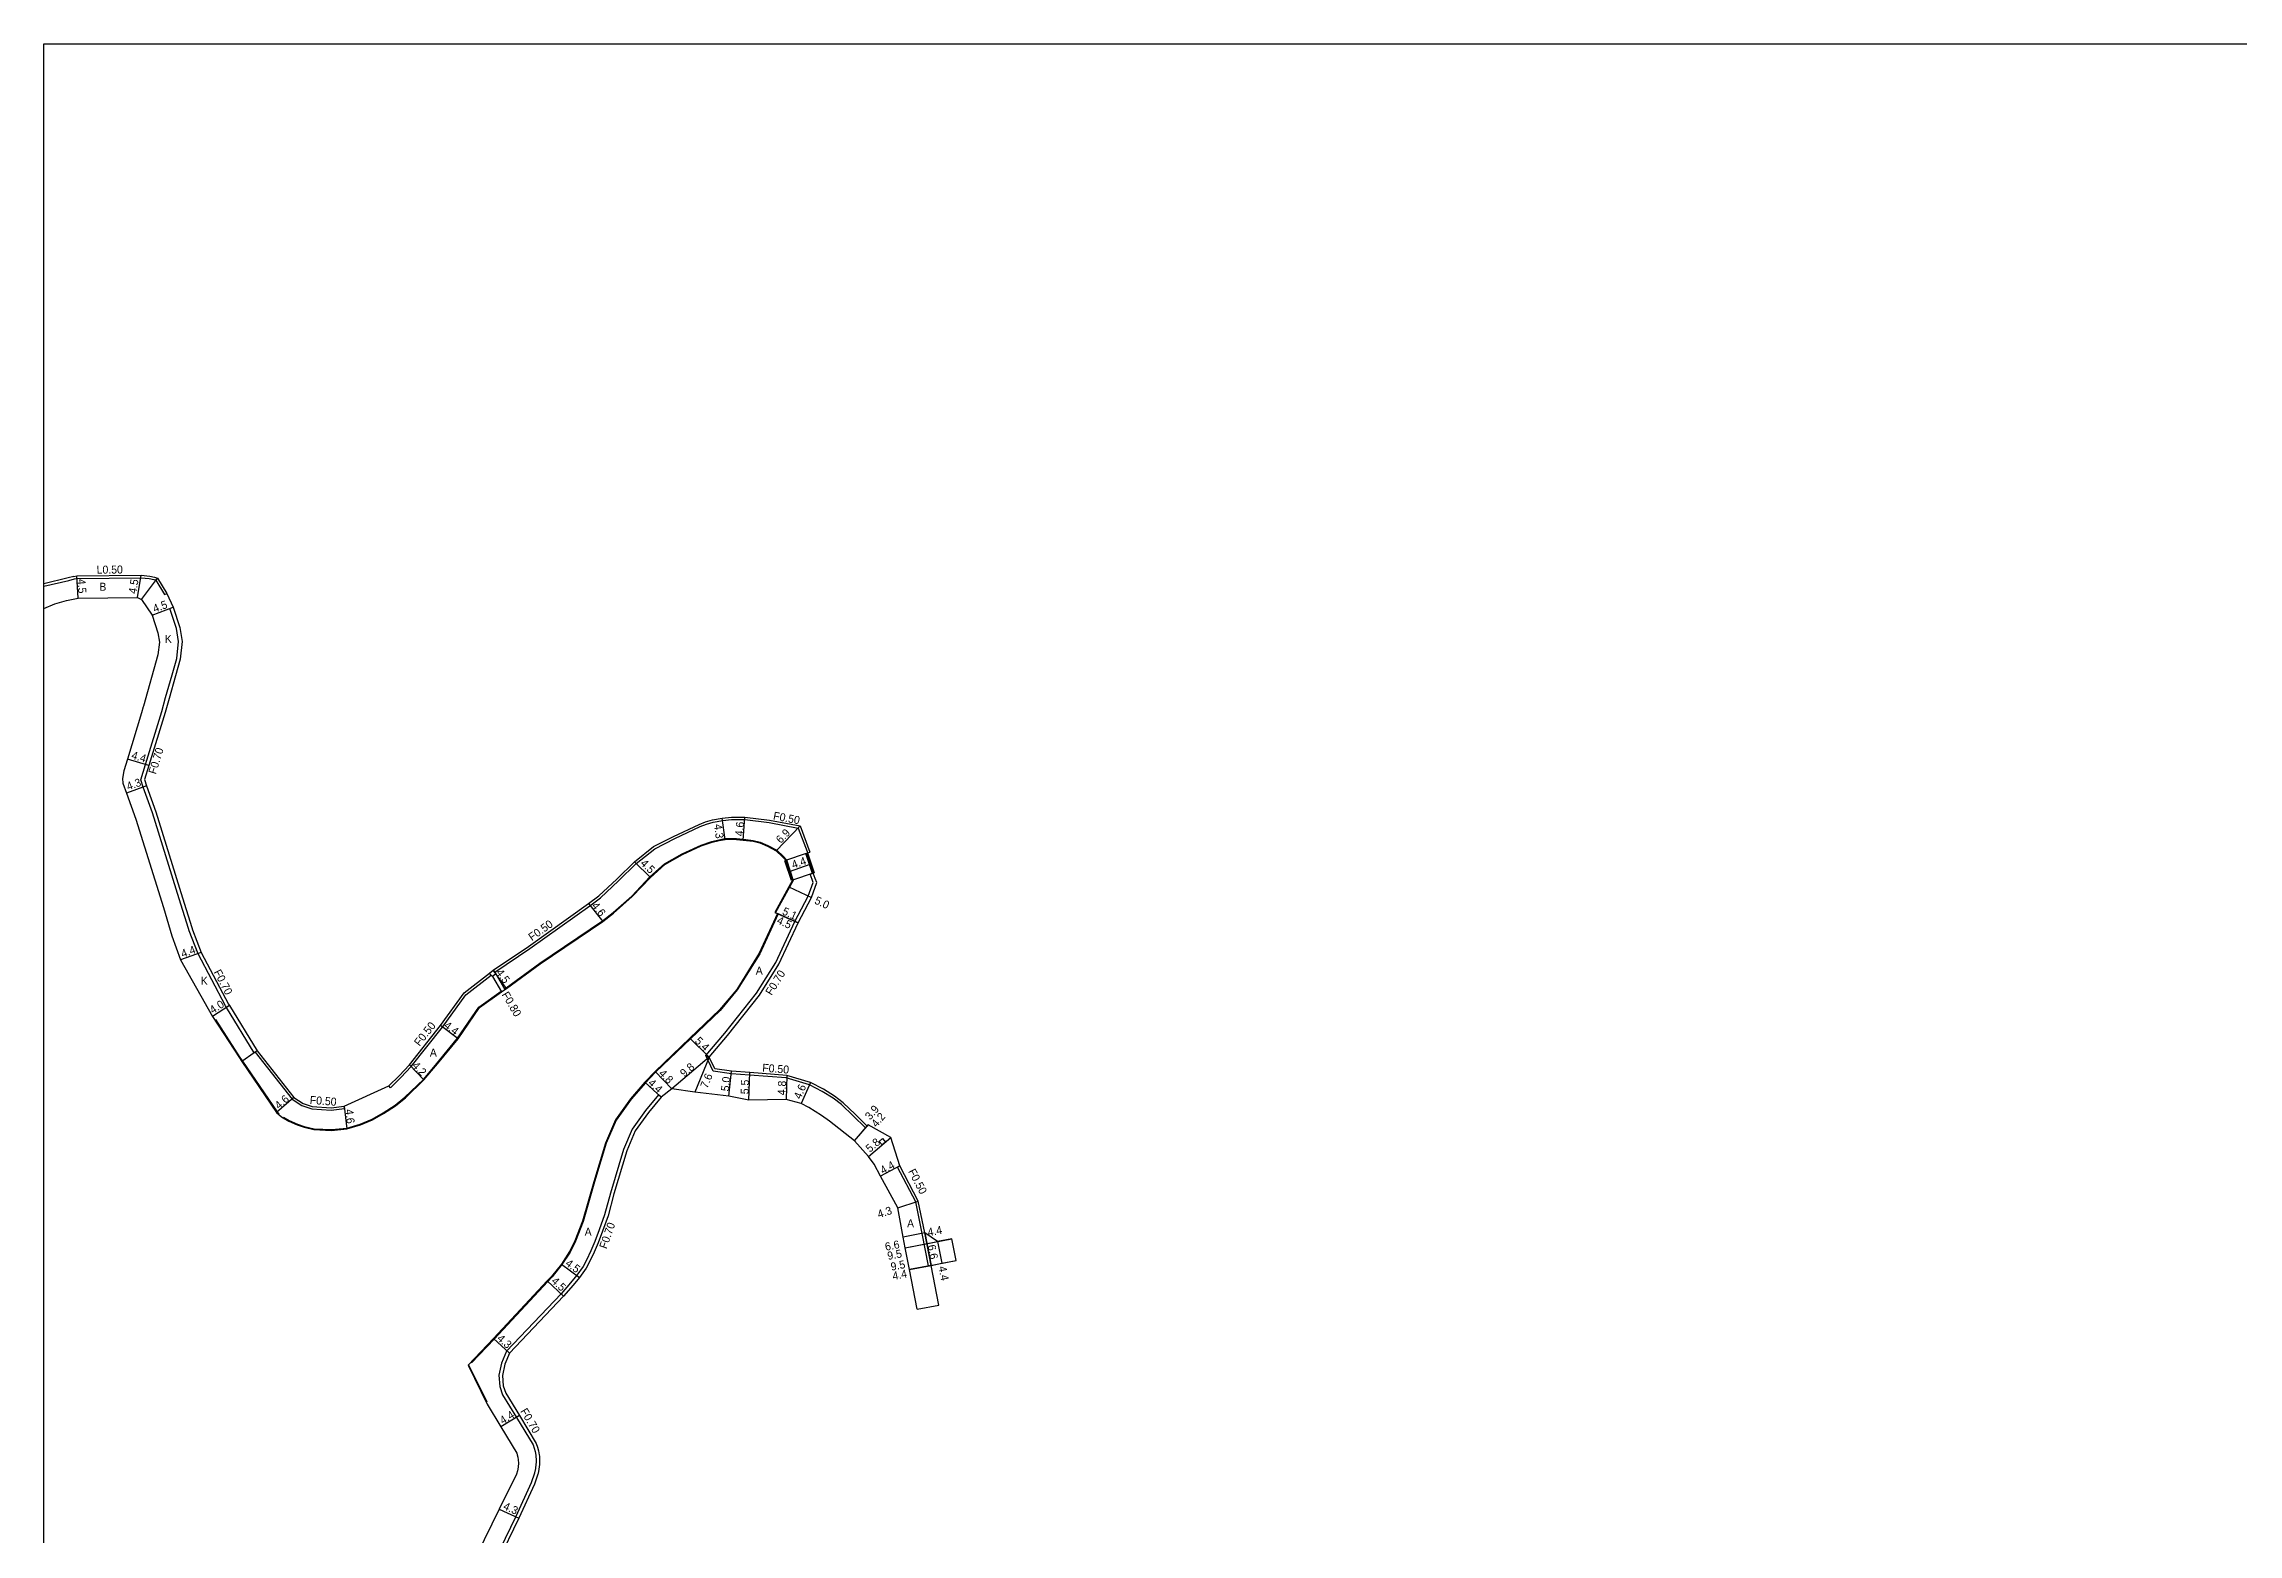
# Model space of a CAD drawing. Header units: metres. Extents: x -24000 to -21600, y -108000 to -105000.
# Drawn here: x -24000 to -23561.2, y -107097.9 to -106800 of the extents above; entities that cross this region are included whole.
import ezdxf

# ---------------------------------------------------------------- set-up
doc = ezdxf.new("R2010")
doc.units = ezdxf.units.M
doc.header["$LTSCALE"] = 2.5
for name, color, linetype in [('側溝・桝', 7, 'Continuous'), ('図郭', 7, 'Continuous'), ('幅員', 7, 'Continuous'), ('歩道・分離帯・安全施設', 7, 'Continuous'), ('舗装', 7, 'Continuous'), ('道路', 7, 'Continuous')]:
    doc.layers.add(name, color=color, linetype=linetype)
doc.styles.get("Standard").update_dxf_attribs({"font": ''})
doc.styles.get('Standard').set_extended_font_data('@MS PGothic')

msp = doc.modelspace()

# ---------------------------------------------------------------- linework, layer by layer
at = {"layer": '側溝・桝'}
for points in [[(-24000, -106908.42), (-23995.02, -106907.24), (-23993.91, -106906.97), (-23993.35, -106906.84), (-23980.56, -106906.72), (-23978.92, -106906.9), (-23978.02, -106907.08), (-23977.58, -106907.22), (-23975.85, -106910.08), (-23975.41, -106909.85)], [(-23963.51, -106992.63), (-23963.71, -106992.3), (-23969.16, -106981.91), (-23970.96, -106977.31), (-23971.11, -106976.85), (-23972.96, -106970.91), (-23978.29, -106953.73), (-23980.12, -106948.56), (-23980.64, -106947.09), (-23979.71, -106944.07), (-23976.42, -106933.44), (-23975.65, -106930.69), (-23974.37, -106926.15), (-23973.44, -106922.85), (-23973.05, -106919.46), (-23973.5, -106916.84), (-23974.78, -106912.85)], [(-23974.78, -106912.85), (-23974.13, -106912.6)], [(-23909.84, -106985.58), (-23902.82, -106980.83), (-23890.81, -106972.28), (-23888.67, -106970.69), (-23885.07, -106967.34), (-23881.57, -106963.86), (-23877.84, -106960.9), (-23873.84, -106958.87), (-23868.75, -106956.48), (-23867.51, -106956.01), (-23866.17, -106955.6), (-23864.24, -106955.26), (-23862.46, -106955.07), (-23859.82, -106955.07), (-23854.95, -106955.66), (-23849.14, -106956.75), (-23847.38, -106961.47), (-23847.28, -106961.74)], [(-23867.6, -107002.25), (-23863.8, -106997.78), (-23857.47, -106989.78), (-23853.63, -106983.62), (-23849.8, -106975.42), (-23847.14, -106970.38), (-23846.15, -106967.65), (-23846.38, -106967.06), (-23846.78, -106966)], [(-23846.78, -106966), (-23846.12, -106965.78)], [(-23930.65, -107008.67), (-23928.58, -107006.63), (-23926.52, -107004.42), (-23920.27, -106996.55), (-23915.6, -106990.08), (-23910.55, -106986.14)], [(-23910.28, -106986.43), (-23908.45, -106989.5)], [(-23909.64, -106985.93), (-23907.8, -106989.04)], [(-23957.94, -107001.68), (-23963.49, -106992.66), (-23963.51, -106992.63)], [(-23957.36, -107001.27), (-23957.77, -107001.56), (-23957.94, -107001.68)], [(-23957.77, -107001.56), (-23950.33, -107010.97), (-23948.38, -107012.24), (-23946.43, -107012.88), (-23942.56, -107013.18), (-23939.87, -107012.85)], [(-23851.53, -107006.7), (-23858.87, -107006.14), (-23862.51, -107005.88), (-23866.14, -107005.35), (-23867.6, -107002.25), (-23866.92, -107002.53)], [(-23930.65, -107008.67), (-23931, -107008.31)], [(-23846.89, -107008.07), (-23851.53, -107006.7)], [(-23835.34, -107016.34), (-23835.67, -107016.72), (-23838.12, -107014.29), (-23840.48, -107012.04), (-23842.13, -107010.76), (-23844.33, -107009.4), (-23846.89, -107008.07)], [(-23939.87, -107012.85), (-23939.93, -107012.36)], [(-23876.58, -107010.56), (-23877.1, -107010.08), (-23879.66, -107013.19), (-23882.35, -107016.95), (-23884.1, -107021.02), (-23886.71, -107029.72), (-23887.85, -107034.05), (-23888.92, -107037.11), (-23889.83, -107039.38), (-23890.61, -107041.25), (-23891.49, -107043.16), (-23892.17, -107044.38), (-23893.44, -107046.16), (-23894.69, -107047.66), (-23896.57, -107049.9), (-23907.49, -107061.32), (-23908.48, -107063.76), (-23909.01, -107066.15), (-23908.84, -107068.39), (-23908.25, -107070.03), (-23905.45, -107074.58), (-23902.18, -107080.06), (-23901.96, -107080.71), (-23901.77, -107081.41), (-23901.64, -107082.14), (-23901.61, -107082.39), (-23901.57, -107082.98), (-23901.58, -107083.57), (-23901.6, -107083.91), (-23901.7, -107084.79), (-23901.87, -107085.66), (-23901.89, -107085.75), (-23902.54, -107087.65), (-23905.63, -107094.41), (-23909.9, -107103.16)], [(-23829.27, -107024.52), (-23828.83, -107024.28)], [(-23823.08, -107044.27), (-23824.34, -107037.8), (-23825.62, -107031.49), (-23829.27, -107024.52)], [(-23822.58, -107044.18), (-23823.85, -107037.7)], [(-23823.08, -107044.27), (-23822.58, -107044.18)]]:
    msp.add_lwpolyline(points, dxfattribs=at)
for points in [[(-23909.59, -106985.9), (-23909.64, -106985.93), (-23910.28, -106986.43), (-23910.3, -106986.45), (-23910.55, -106986.14), (-23910.86, -106985.74), (-23910.15, -106985.19), (-23909.84, -106985.58)], [(-23832.36, -107020.11), (-23832.95, -107019.42), (-23832.26, -107018.84), (-23831.68, -107019.53)]]:
    msp.add_lwpolyline(points, close=True, dxfattribs=at)
at = {"layer": '図郭'}
msp.add_lwpolyline([(-24000, -106800), (-23200, -106800), (-23200, -107400), (-24000, -107400)], close=True, dxfattribs=at)
at = {"layer": '幅員'}
for points in [[(-23993.12, -106910.83), (-23993.41, -106906.34)], [(-23981.28, -106910.66), (-23980.54, -106906.22)], [(-23978.34, -106914.19), (-23974.13, -106912.6)], [(-23979.04, -106944.27), (-23983.26, -106943.01)], [(-23979.46, -106948.33), (-23983.51, -106949.77)], [(-23863.77, -106959.03), (-23864.32, -106954.76)], [(-23860.13, -106959.16), (-23859.79, -106954.57)], [(-23853.52, -106961.31), (-23848.77, -106956.31)], [(-23878.69, -106966.63), (-23881.91, -106963.49)], [(-23850.89, -106965.42), (-23846.72, -106964.01)], [(-23851.02, -106968.53), (-23846.5, -106970.66)], [(-23891.1, -106971.87), (-23888.21, -106975.45)], [(-23853.81, -106973.61), (-23849.17, -106975.73)], [(-23849.17, -106975.73), (-23853.26, -106973.86)], [(-23968.53, -106981.62), (-23972.66, -106983.13)], [(-23907.49, -106988.82), (-23910.15, -106985.19)], [(-23962.91, -106992.26), (-23966.29, -106994.41)], [(-23917.14, -106998.88), (-23920.67, -106996.25)], [(-23866.92, -107002.53), (-23870.81, -106998.79)], [(-23866.92, -107002.53), (-23874.4, -107008.86)], [(-23866.92, -107002.53), (-23869.83, -107009.55)], [(-23926.9, -107004.09), (-23923.99, -107007.12)], [(-23876.58, -107010.56), (-23879.81, -107007.56)], [(-23874.4, -107008.86), (-23877.78, -107005.45)], [(-23863.01, -107010.35), (-23862.45, -107005.38)], [(-23859.01, -107011.14), (-23858.83, -107005.64)], [(-23851.43, -107006.21), (-23851.58, -107011)], [(-23846.7, -107007.6), (-23848.52, -107011.83)], [(-23949.99, -107010.6), (-23953.47, -107013.61)], [(-23939.93, -107012.36), (-23939.38, -107016.92)], [(-23837.89, -107019.3), (-23835.15, -107016.11)], [(-23837.89, -107019.3), (-23835.34, -107016.34)], [(-23835.06, -107022.41), (-23830.65, -107018.65)], [(-23828.83, -107024.28), (-23832.7, -107026.38)], [(-23829.22, -107032.67), (-23825.14, -107031.32)], [(-23823.85, -107037.7), (-23828.17, -107038.52)], [(-23827.74, -107040.7), (-23818.42, -107038.89)], [(-23823.85, -107037.7), (-23822.58, -107044.18)], [(-23827.74, -107040.7), (-23821.27, -107039.44)], [(-23826.9, -107045.02), (-23817.58, -107043.2)], [(-23821.27, -107039.44), (-23820.43, -107043.76)], [(-23899.33, -107047.29), (-23896.05, -107050.37)], [(-23896.51, -107043.91), (-23892.89, -107046.58)], [(-23822.58, -107044.18), (-23826.9, -107045.02)], [(-23906.9, -107061.7), (-23910.08, -107058.81)], [(-23904.85, -107074.22), (-23908.61, -107076.49)], [(-23908.92, -107092.95), (-23904.99, -107094.71)]]:
    msp.add_lwpolyline(points, dxfattribs=at)
at = {"layer": '歩道・分離帯・安全施設'}
for points in [[(-23907.87, -106988.91), (-23907.57, -106988.69), (-23900.82, -106983.75), (-23888.3, -106975.33), (-23886.15, -106973.64), (-23882.43, -106970.35), (-23878.79, -106966.52), (-23875.91, -106963.9), (-23872.34, -106961.92), (-23868.58, -106960.18), (-23866.41, -106959.42), (-23864.99, -106959.09), (-23863.79, -106958.88), (-23862.76, -106958.82), (-23861.45, -106958.88), (-23860.11, -106959.01), (-23858.12, -106959.24), (-23856.78, -106959.56), (-23855.24, -106960.22), (-23853.43, -106961.19), (-23852.15, -106962.37), (-23851.5, -106963.14), (-23850.12, -106967.21), (-23850.89, -106968.6), (-23853.67, -106973.67)], [(-23846.26, -106965.83), (-23847.61, -106961.85)], [(-23853.13, -106973.92), (-23856.84, -106981.87), (-23861.32, -106989.13), (-23864.74, -106993.22), (-23870.71, -106998.9), (-23877.67, -107005.56), (-23879.69, -107007.66), (-23882.56, -107010.97), (-23885.54, -107015.14), (-23887.53, -107019.78), (-23889.86, -107027.51), (-23892.15, -107035.38), (-23893.65, -107039.32), (-23894.78, -107041.52), (-23896.39, -107044), (-23898.38, -107046.48), (-23899.22, -107047.39), (-23909.97, -107058.92), (-23914.48, -107063.64)], [(-23952.1, -107014.56), (-23950.94, -107015.23), (-23949.3, -107015.96), (-23947.93, -107016.4), (-23945.97, -107016.88), (-23942.48, -107017.05), (-23939.41, -107016.78), (-23936.76, -107015.96), (-23934.34, -107014.94), (-23932.13, -107013.71), (-23929.74, -107012.14), (-23927.8, -107010.55), (-23924.1, -107007.01), (-23921.4, -107003.82), (-23917.26, -106998.79), (-23912.99, -106992.55), (-23908.54, -106989.38), (-23908.53, -106989.37)], [(-23965.69, -106995.06), (-23960.79, -107002.63), (-23960.3, -107003.36), (-23953.35, -107013.51), (-23952.93, -107013.9)], [(-23915.07, -107064.04), (-23911.41, -107071.44)]]:
    msp.add_lwpolyline(points, dxfattribs=at)
at = {"layer": '舗装'}
for points in [[(-23980.51, -106911.09), (-23977.25, -106906.81)], [(-23957.36, -107001.27), (-23957.77, -107001.56), (-23957.94, -107001.68), (-23960.42, -107003.44)]]:
    msp.add_lwpolyline(points, dxfattribs=at)
at = {"layer": '道路'}
for points in [[(-23994.02, -106906.49), (-23995.14, -106906.75), (-24000, -106907.91)], [(-23994.02, -106906.49), (-23993.41, -106906.34), (-23980.54, -106906.22), (-23978.84, -106906.4), (-23977.89, -106906.59), (-23977.25, -106906.81), (-23975.41, -106909.85), (-23974.13, -106912.6), (-23972.82, -106916.67), (-23972.34, -106919.45), (-23972.75, -106922.98), (-23973.69, -106926.34), (-23974.97, -106930.88)], [(-24000, -106912.84), (-23997.8, -106911.95), (-23995.45, -106911.24), (-23993.12, -106910.83), (-23981.28, -106910.66), (-23980.51, -106911.09), (-23978.34, -106914.19), (-23977.2, -106917.74), (-23976.89, -106919.57), (-23977.18, -106922.11), (-23980.07, -106932.39), (-23980.12, -106932.54), (-23980.47, -106933.71)], [(-23980.47, -106933.71), (-23983.26, -106943.01), (-23984.02, -106945.33), (-23984.25, -106946.84), (-23984.19, -106947.77), (-23983.51, -106949.77), (-23981.63, -106954.96), (-23976.11, -106972.61), (-23974.44, -106978.31), (-23972.66, -106983.13), (-23966.29, -106994.41), (-23960.91, -107002.71), (-23960.42, -107003.44), (-23953.47, -107013.61), (-23952.49, -107014.51), (-23951, -107015.36), (-23949.35, -107016.1), (-23947.97, -107016.55), (-23946, -107017.03), (-23942.47, -107017.2), (-23939.38, -107016.92), (-23936.71, -107016.1), (-23934.28, -107015.07), (-23932.05, -107013.84), (-23929.65, -107012.26), (-23927.7, -107010.67), (-23923.99, -107007.12), (-23921.29, -107003.92), (-23917.14, -106998.88), (-23912.88, -106992.66), (-23908.45, -106989.5), (-23907.8, -106989.04), (-23907.49, -106988.82), (-23900.73, -106983.88), (-23888.21, -106975.45), (-23886.06, -106973.76), (-23882.33, -106970.46), (-23878.69, -106966.63), (-23875.82, -106964.02), (-23872.28, -106962.06), (-23868.52, -106960.32), (-23866.37, -106959.56), (-23864.96, -106959.24), (-23863.77, -106959.03), (-23862.75, -106958.97), (-23861.46, -106959.03), (-23860.13, -106959.16), (-23858.14, -106959.38), (-23856.83, -106959.7), (-23855.3, -106960.35), (-23853.52, -106961.31), (-23852.26, -106962.48), (-23851.64, -106963.21), (-23850.29, -106967.19)], [(-23974.97, -106930.88), (-23975.75, -106933.64), (-23979.04, -106944.27), (-23979.91, -106947.08), (-23979.46, -106948.33), (-23977.63, -106953.51), (-23972.29, -106970.7)], [(-23931, -107008.31), (-23928.94, -107006.28), (-23926.9, -107004.09), (-23920.67, -106996.25), (-23915.97, -106989.73), (-23910.86, -106985.74), (-23910.15, -106985.19), (-23903.11, -106980.41), (-23891.1, -106971.87), (-23888.99, -106970.3), (-23885.41, -106966.98), (-23881.91, -106963.49), (-23878.11, -106960.47), (-23874.06, -106958.42), (-23868.95, -106956.02), (-23867.67, -106955.54), (-23866.29, -106955.12), (-23864.32, -106954.76), (-23862.49, -106954.57), (-23859.79, -106954.57), (-23854.87, -106955.17), (-23848.77, -106956.31), (-23846.81, -106961.57)], [(-23847.47, -106961.8), (-23847.28, -106961.74), (-23846.81, -106961.57)], [(-23847.47, -106961.8), (-23846.12, -106965.78)], [(-23850.29, -106967.19), (-23851.02, -106968.53), (-23853.81, -106973.61), (-23853.26, -106973.86), (-23856.97, -106981.8), (-23861.44, -106989.04), (-23864.85, -106993.12), (-23870.81, -106998.79), (-23877.78, -107005.45), (-23879.81, -107007.56), (-23882.68, -107010.88), (-23885.67, -107015.07), (-23887.68, -107019.73), (-23890, -107027.46), (-23892.29, -107035.33), (-23893.79, -107039.26), (-23894.91, -107041.44), (-23896.51, -107043.91), (-23898.5, -107046.38), (-23899.33, -107047.29), (-23910.08, -107058.81), (-23915.18, -107064.15), (-23911.32, -107071.96), (-23908.61, -107076.49), (-23905.43, -107081.73), (-23905.33, -107082.03), (-23905.2, -107082.54), (-23905.12, -107083.05), (-23905.08, -107083.74), (-23905.12, -107084.43), (-23905.13, -107084.55), (-23905.26, -107085.26), (-23905.46, -107085.95), (-23908.92, -107092.95), (-23913.41, -107102.05)], [(-23866.92, -107002.53), (-23863.26, -106998.23), (-23856.9, -106990.18), (-23853.01, -106983.96), (-23849.17, -106975.73), (-23846.5, -106970.66), (-23845.4, -106967.64), (-23845.72, -106966.81), (-23846.12, -106965.78)], [(-23972.29, -106970.7), (-23970.44, -106976.64), (-23970.3, -106977.08), (-23968.53, -106981.62), (-23963.1, -106991.95), (-23962.91, -106992.26)], [(-23962.91, -106992.26), (-23957.36, -107001.27), (-23949.99, -107010.6), (-23948.17, -107011.79), (-23946.33, -107012.39), (-23942.57, -107012.68), (-23939.93, -107012.36), (-23931, -107008.31)], [(-23851.43, -107006.21), (-23858.83, -107005.64), (-23862.45, -107005.38), (-23865.81, -107004.9), (-23866.92, -107002.53)], [(-23835.15, -107016.11), (-23835.34, -107016.34), (-23837.78, -107013.93), (-23840.15, -107011.66), (-23841.85, -107010.35), (-23844.08, -107008.97), (-23846.7, -107007.6), (-23851.43, -107006.21)], [(-23874.4, -107008.86), (-23876.58, -107010.56), (-23879.11, -107013.62), (-23881.73, -107017.29), (-23883.44, -107021.26), (-23886.04, -107029.91), (-23887.18, -107034.26), (-23888.27, -107037.35), (-23889.18, -107039.65), (-23889.97, -107041.53), (-23890.87, -107043.48), (-23891.58, -107044.76), (-23892.89, -107046.58), (-23894.16, -107048.11), (-23896.05, -107050.37), (-23906.9, -107061.7), (-23907.81, -107063.96), (-23908.31, -107066.2), (-23908.15, -107068.24), (-23907.61, -107069.72), (-23904.85, -107074.22), (-23901.55, -107079.77), (-23901.29, -107080.5), (-23901.09, -107081.26), (-23900.95, -107082.04), (-23900.91, -107082.32), (-23900.87, -107082.96), (-23900.88, -107083.6), (-23900.9, -107083.97), (-23901.01, -107084.9), (-23901.18, -107085.81), (-23901.22, -107085.95), (-23901.89, -107087.91), (-23904.99, -107094.71), (-23909.23, -107103.4)], [(-23863.01, -107010.35), (-23869.83, -107009.55), (-23874.4, -107008.86)], [(-23826.9, -107045.02), (-23827.74, -107040.7), (-23828.17, -107038.52), (-23829.22, -107032.67), (-23832.7, -107026.38), (-23833.94, -107023.96), (-23835.06, -107022.41), (-23837.89, -107019.3), (-23842.88, -107015.33), (-23844.47, -107014.24), (-23847, -107012.64), (-23848.52, -107011.83), (-23851.58, -107011), (-23859.01, -107011.14), (-23863.01, -107010.35)], [(-23828.83, -107024.28), (-23830.65, -107018.65), (-23835.15, -107016.11)], [(-23823.85, -107037.7), (-23825.14, -107031.32), (-23828.83, -107024.28)], [(-23818.42, -107038.89), (-23821.27, -107039.44), (-23823.85, -107037.7)], [(-23817.58, -107043.2), (-23818.42, -107038.89)], [(-23822.58, -107044.18), (-23820.43, -107043.76), (-23817.58, -107043.2)], [(-23826.9, -107045.02), (-23822.58, -107044.18)], [(-23825.36, -107052.97), (-23826.9, -107045.02)], [(-23821.04, -107052.13), (-23822.58, -107044.18)], [(-23825.36, -107052.97), (-23821.04, -107052.13)]]:
    msp.add_lwpolyline(points, dxfattribs=at)
for points in [[(-23850.29, -106967.19), (-23850.48, -106967.25), (-23851.83, -106963.28), (-23851.64, -106963.21)], [(-23846.12, -106965.78), (-23850.29, -106967.19), (-23851.64, -106963.21), (-23847.47, -106961.8)], [(-23846.12, -106965.78), (-23847.47, -106961.8), (-23847.28, -106961.74), (-23845.93, -106965.71)]]:
    msp.add_lwpolyline(points, close=True, dxfattribs=at)

# ---------------------------------------------------------------- texts
at = {"layer": '側溝・桝'}
for s, rotation, p in [('L0.50', 0.5384, (-23989.44, -106905.92)), ('F0.70', 72.7911, (-23977.61, -106946.11)), ('F0.50', 349.4591, (-23854.24, -106955.04)), ('F0.50', 35.4351, (-23902.39, -106979.41)), ('F0.70', 297.7044, (-23966.09, -106985.55)), ('F0.70', 58.0519, (-23854.46, -106990.34)), ('F0.80', 300.6942, (-23908.51, -106990.05)), ('F0.50', 51.5175, (-23924.86, -107000.5)), ('F0.50', 355.6375, (-23856.37, -107005.46)), ('F0.50', 355.6514, (-23946.87, -107011.89)), ('F0.50', 297.6698, (-23827.2, -107025.39)), ('F0.70', 70.6677, (-23887.47, -107041)), ('F0.70', 300.7381, (-23904.79, -107073.33))]:
    msp.add_text(s, height=1.6, rotation=rotation, dxfattribs=at).set_placement(p)
at = {"layer": '幅員'}
for s, rotation, p in [('4.5', 273.713, (-23993.27, -106906.99)), ('4.5', 80.5512, (-23981.53, -106910.01)), ('4.5', 20.7171, (-23977.85, -106913.72)), ('4.4', 343.3627, (-23982.61, -106942.85)), ('4.3', 19.5678, (-23983.14, -106949.24)), ('4.6', 85.7539, (-23860.17, -106958.45)), ('4.3', 277.2604, (-23865.98, -106956.05)), ('6.9', 46.5081, (-23852.61, -106959.95)), ('4.5', 315.6495, (-23880.83, -106963.96)), ('4.4', 18.7386, (-23850.14, -106964.9)), ('4.6', 308.9545, (-23890.58, -106972.35)), ('5.1', 335.3814, (-23852.49, -106973.95)), ('5.0', 334.7767, (-23846.03, -106971.77)), ('4.5', 335.3814, (-23853.56, -106975.75)), ('4.4', 20.0542, (-23972.24, -106982.7)), ('4.5', 306.2735, (-23909.68, -106985.65)), ('4.0', 32.3907, (-23966.23, -106993.96)), ('4.4', 323.2719, (-23920.13, -106996.53)), ('5.4', 316.1691, (-23869.95, -106999.48)), ('4.2', 313.9129, (-23926.48, -107004.38)), ('9.8', 40.2394, (-23871.94, -107006.65)), ('4.4', 317.0629, (-23879.3, -107007.9)), ('4.8', 314.7983, (-23877.15, -107005.95)), ('7.6', 67.4983, (-23867.32, -107008.92)), ('5.0', 83.5966, (-23863.01, -107009.45)), ('5.5', 88.1365, (-23859.07, -107009.99)), ('4.8', 88.2624, (-23851.66, -107010.2)), ('4.6', 66.6988, (-23848.65, -107011.09)), ('4.6', 40.8986, (-23953, -107013.07)), ('3.9', 49.3107, (-23834.74, -107015.24)), ('4.6', 276.8684, (-23939.75, -107013.04)), ('4.2', 49.3107, (-23833.48, -107016.71)), ('5.8', 40.3982, (-23834.8, -107021.69)), ('4.4', 28.4323, (-23832.22, -107026.01)), ('4.3', 18.3322, (-23833, -107034.77)), ('6.6', 11.0101, (-23831.62, -107041.27)), ('4.4', 10.7782, (-23823.11, -107038.37)), ('4.5', 323.5993, (-23895.85, -107044.08)), ('9.5', 11.0101, (-23831.15, -107043.1)), ('9.5', 11.0101, (-23830.48, -107045.26)), ('6.6', 281.0103, (-23823.27, -107040.21)), ('4.5', 316.8159, (-23898.64, -107047.5)), ('4.4', 11.0101, (-23830.13, -107047.12)), ('4.4', 281.01, (-23821.1, -107044.5)), ('4.3', 317.7556, (-23909.5, -107058.98)), ('4.4', 31.1286, (-23908.24, -107076.01)), ('4.3', 335.8991, (-23908.28, -107092.88))]:
    msp.add_text(s, height=1.6, rotation=rotation, dxfattribs=at).set_placement(p)
at = {"layer": '舗装'}
for s, p in [('B', (-23988.91, -106909.32)), ('K', (-23975.81, -106919.74)), ('K', (-23968.63, -106988.08)), ('A', (-23857.63, -106986.06)), ('A', (-23922.81, -107002.44)), ('A', (-23891.85, -107038.27)), ('A', (-23827.37, -107036.59))]:
    msp.add_text(s, height=1.6, dxfattribs=at).set_placement(p)

doc.saveas('drawing.dxf')
